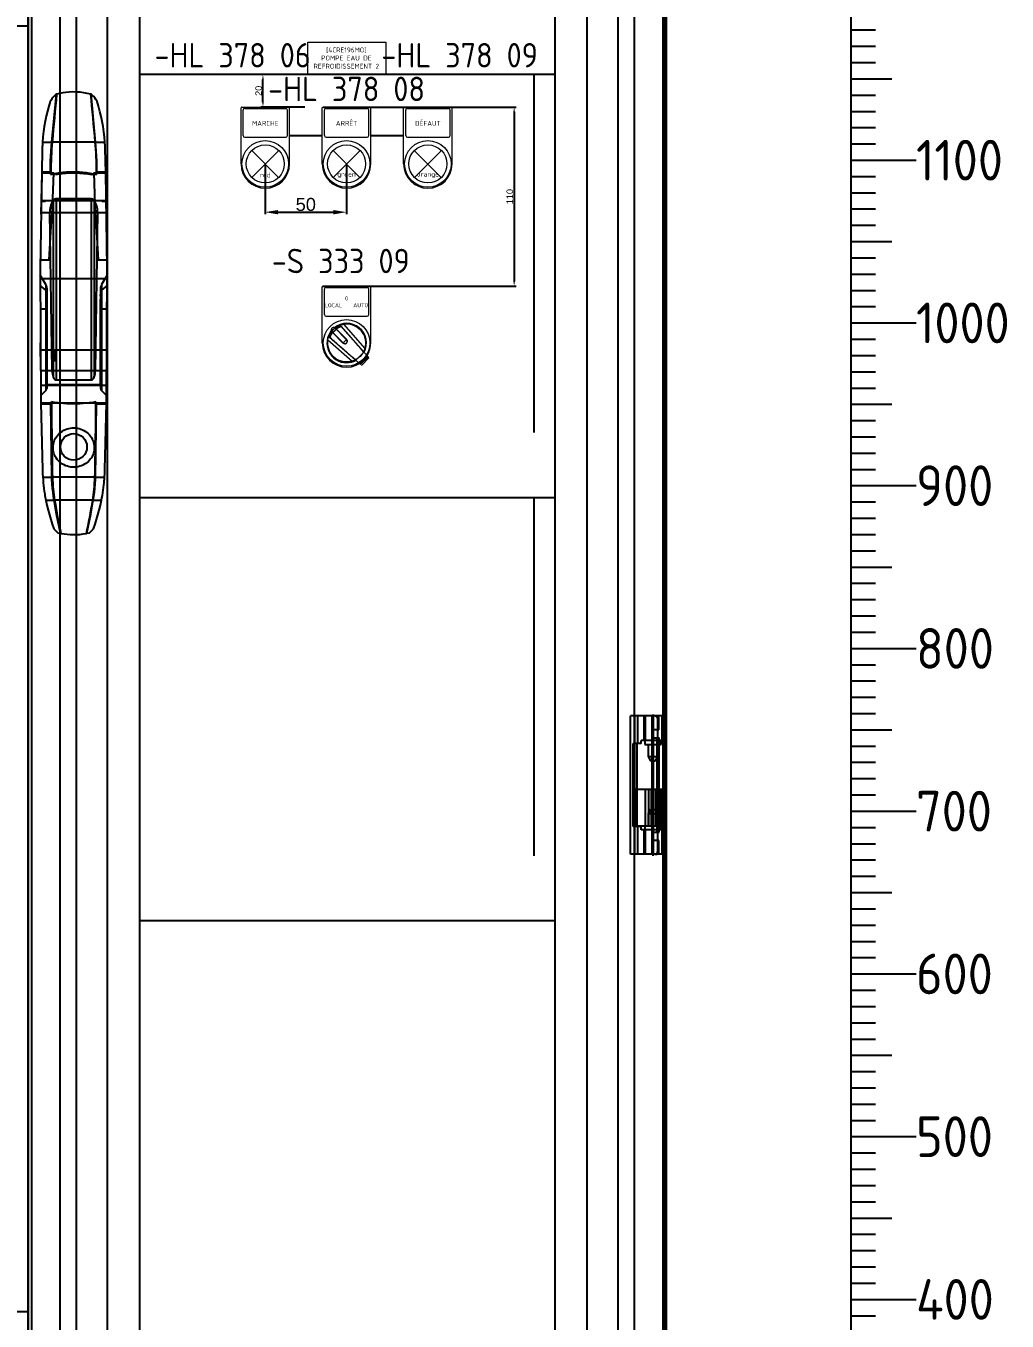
# Model space of a CAD drawing. Header units: millimetres. Extents: x 37984 to 70752, y 14140 to 37584.
# Drawn here: x 40097 to 40700, y 19154 to 19949 of the extents above; entities that cross this region are included whole.
import ezdxf
from ezdxf.enums import TextEntityAlignment as Align

# ---------------------------------------------------------------- set-up
doc = ezdxf.new("R2010")
doc.units = ezdxf.units.MM
doc.set_wipeout_variables(frame=1)
doc.layers.add('! NO PLOT !', color=7, linetype='Continuous', true_color=0xff75dd, plot=False)
doc.layers.add('000-PI-Oprema', color=30, linetype='Continuous', lineweight=5)
for name, color, linetype in [('000-PI-ORMAR', 2, 'Continuous'), ('000-PI_TEXT', 7, 'Continuous'), ('002-PI-Kabelska kanalica', 150, 'Continuous')]:
    doc.layers.add(name, color=color, linetype=linetype)
doc.styles.add('PI0', font='isocpeur.ttf', dxfattribs={"width": 0.9})
doc.styles.get("Standard").update_dxf_attribs({"font": 'arial.ttf'})
doc.dimstyles.new('ISO-25', dxfattribs={"dimtxt": 4, "dimasz": 3, "dimexe": 1.25, "dimexo": 0.625, "dimtad": 1, "dimtxsty": 'Standard', "dimcen": 3, "dimadec": 0, "dimazin": 0, "dimtfac": 1, "dimtmove": 0, "dimatfit": 3, "dimfxl": 1, "dimarcsym": 0})
doc.dimstyles.new('ISO-25-lb', dxfattribs={"dimtxt": 8, "dimasz": 8, "dimexe": 1.25, "dimexo": 0.625, "dimtad": 1, "dimtxsty": 'Standard', "dimcen": 5, "dimadec": 0, "dimazin": 0, "dimtfac": 1, "dimtmove": 0, "dimatfit": 3, "dimfxl": 1, "dimarcsym": 0})

# ---------------------------------------------------------------- blocks, each defined once
blk = doc.blocks.new('*U548')
at = {"layer": '000-PI-ORMAR'}
for p, q in [((-13.41, 105.24), (-10.65, 134.6)), ((-10.48, 134.65), (-10.91, 134.53)), ((10.91, 134.53), (10.48, 134.65)), ((13.41, 105.24), (10.65, 134.6)), ((-19.14, 105.24), (-13.41, 105.24)), ((13.2, 105.24), (-13.2, 105.24)), ((13.41, 105.24), (19.14, 105.24)), ((-19.31, 101.34), (-19.67, 86.25)), ((19.67, 86.25), (19.31, 101.34)), ((-19.67, 86.25), (-20.5, 27.74)), ((-19.67, 86.25), (-20.14, 61.02)), ((-19.67, 86.25), (-12.5, 86.25)), ((-19.66, 87.03), (-14.25, 87.03)), ((-14.15, 86.25), (-14.25, 87.03)), ((-14.02, 85.32), (-14.15, 86.25)), ((-12.5, 86.25), (-13.43, 60.26)), ((-11.21, 85.08), (-12.5, 86.25)), ((12.5, 86.25), (11.21, 85.08)), ((11.99, 85.79), (14.02, 85.32)), ((12.5, 86.25), (19.67, 86.25)), ((13.43, 60.26), (12.5, 86.25)), ((14.02, 85.32), (14.15, 86.25)), ((14.15, 86.25), (14.25, 87.03)), ((14.25, 87.03), (19.66, 87.03)), ((20.5, 27.74), (19.67, 86.25)), ((20.15, 60.62), (19.67, 86.25)), ((-20.01, 69.28), (-12.67, 69.28)), ((-20.01, 68.98), (-17.35, 68.98)), ((-17.35, 69.28), (17.35, 69.28)), ((-12.67, 69.28), (-12.65, 69.31)), ((-12.65, 69.31), (-12.65, -39.07)), ((-10.73, 70.49), (-10.73, -40.96)), ((-10.73, 70.49), (10.73, 70.49)), ((10.73, 70.49), (10.73, -40.96)), ((12.65, 69.31), (12.65, -39.07)), ((12.65, 69.31), (12.67, 69.28)), ((12.67, 69.28), (20.01, 69.28)), ((17.35, 68.98), (20.01, 68.98)), ((-20.13, 61.86), (-17.35, 61.86)), ((-20.13, 61.85), (-14.69, 61.85)), ((-17.35, 61.85), (17.35, 61.85)), ((-15, 32.81), (-13.43, 60.26)), ((-13.27, -35.12), (-14.69, 61.85)), ((14.69, 61.85), (13.27, -35.12)), ((13.43, 60.26), (15, 32.81)), ((14.69, 61.85), (20.13, 61.85)), ((17.35, 61.86), (20.13, 61.86)), ((20.5, 27.74), (20.31, 48.52)), ((-20.44, 35.92), (-20.5, 27.74)), ((-20.47, 32.81), (-15, 32.81)), ((15, 32.81), (20.47, 32.81)), ((-20.5, 27.74), (-20.09, -55.06)), ((20.09, -55.06), (20.5, 27.74)), ((-17.16, 17.77), (-20.5, 23.44)), ((-17.16, 14.16), (-20.5, 16.99)), ((-19.8, 21.43), (19.8, 21.43)), ((-17.16, 17.77), (-17.16, -47.43)), ((20.5, 23.44), (17.16, 17.77)), ((17.16, 17.77), (17.16, -47.43)), ((20.5, 16.99), (17.16, 14.16)), ((-16.24, 2.4), (-16.48, 15.53)), ((-16.48, 15.53), (-16.48, -46.12)), ((-16.36, 10.54), (-16.48, 13.04)), ((16.48, 15.53), (16.24, 2.4)), ((16.48, 13.04), (16.36, 10.54)), ((16.48, 15.53), (16.48, -46.12)), ((-17.16, 2.54), (-20.5, 2.61)), ((-16.24, 2.4), (-16.48, 2.51)), ((-16.24, -35.11), (-16.24, 2.4)), ((16.48, 2.51), (16.24, 2.4)), ((16.24, 2.4), (16.24, -35.11)), ((20.5, 2.61), (17.16, 2.54)), ((-20.5, -18.21), (-20.36, -35.12)), ((-20.47, -22.52), (20.47, -22.52)), ((-11.5, -22.68), (-11.5, -29.51)), ((20.36, -35.12), (20.5, -18.21)), ((-20.36, -35.12), (-13.27, -35.12)), ((-16.24, -35.11), (16.24, -35.11)), ((13.27, -35.12), (20.36, -35.12)), ((-20.25, -44.17), (-20.09, -55.06)), ((-20.25, -44.17), (20.25, -44.17)), ((-20.16, -50.42), (-17.16, -47.43)), ((-16.48, -46.12), (-16.38, -43.78)), ((-16.38, -43.78), (16.38, -43.78)), ((-10.73, -40.96), (10.73, -40.96)), ((16.38, -43.78), (16.48, -46.12)), ((17.16, -47.43), (20.16, -50.42)), ((20.09, -55.06), (20.25, -44.17)), ((-20.09, -55.06), (20.09, -55.06)), ((-20.09, -55.06), (-19.2, -96.13)), ((-20.08, -55.68), (-14.03, -55.68)), ((-14.03, -55.68), (-13.85, -55.06)), ((-13.42, -100.67), (-14.03, -55.68)), ((-13.85, -55.06), (-13.67, -54.42)), ((13.42, -100.67), (14.03, -55.68)), ((13.85, -55.06), (13.67, -54.42)), ((14.03, -55.68), (13.85, -55.06)), ((14.03, -55.68), (20.08, -55.68)), ((19.2, -96.13), (20.09, -55.06)), ((-18.98, -100.67), (-13.42, -100.67)), ((13.08, -100.67), (-13.08, -100.67)), ((13.42, -100.67), (18.98, -100.67)), ((-17.11, -114.85), (-12.02, -114.85)), ((11.71, -114.85), (-11.71, -114.85)), ((12.02, -114.85), (17.11, -114.85)), ((-9.7, -134.82), (-8.04, -135.19)), ((-7.82, -135.23), (-8.04, -135.19)), ((7.82, -135.23), (8.04, -135.19)), ((8.04, -135.19), (9.7, -134.82))]:
    blk.add_line(p, q, dxfattribs=at)
for points in [[(10.48, 134.65), (8.34, 135.15), (6.17, 135.54), (3.98, 135.81), (1.73, 135.97), (-0.54, 136), (-2.8, 135.91), (-4.73, 135.73), (-6.65, 135.46), (-8.58, 135.1), (-10.48, 134.65)], [(-14.4, 130.23), (-15.31, 127.22), (-16.14, 124.17), (-16.87, 121.1), (-17.51, 118.01), (-18.07, 114.85), (-18.52, 111.66), (-18.88, 108.46), (-19.14, 105.24)], [(-10.91, 134.53), (-11.6, 133.9), (-12.24, 133.24), (-12.84, 132.55), (-13.41, 131.8), (-13.93, 131.03), (-14.4, 130.23)], [(14.4, 130.23), (13.7, 131.38), (12.89, 132.48), (12.28, 133.2), (11.62, 133.89), (10.91, 134.53)], [(19.14, 105.24), (18.88, 108.42), (18.53, 111.59), (18.09, 114.73), (17.54, 117.85), (16.9, 120.99), (16.16, 124.1), (15.33, 127.18), (14.4, 130.23)], [(-19.14, 105.24), (-19.19, 104.29), (-19.24, 103.32), (-19.28, 102.34), (-19.31, 101.34)], [(-14.25, 87.03), (-14.23, 90.25), (-14.16, 93.45), (-14.03, 96.61), (-13.86, 99.69), (-13.64, 102.68), (-13.41, 105.24)], [(14.25, 87.03), (14.23, 90.25), (14.16, 93.45), (14.03, 96.61), (13.86, 99.69), (13.64, 102.68), (13.41, 105.24)], [(19.31, 101.34), (19.28, 102.33), (19.24, 103.31), (19.19, 104.28), (19.14, 105.24)], [(-14.02, 85.32), (-12.17, 85.75), (-11.99, 85.79)], [(-11.99, 85.79), (-10.29, 86.12), (-8.39, 86.43), (-6.48, 86.67), (-4.5, 86.86), (-2.52, 86.97), (-0.52, 87.02), (1.47, 87.01), (3.57, 86.92), (5.67, 86.76), (7.76, 86.52), (9.87, 86.2), (11.96, 85.8), (11.99, 85.79)], [(11.21, 85.08), (8.78, 85.48), (6.33, 85.78), (3.84, 85.99), (1.34, 86.1), (-0.75, 86.11), (-2.84, 86.05), (-4.93, 85.91), (-7.03, 85.71), (-9.13, 85.43), (-11.21, 85.08)], [(-12.67, 69.28), (-13.17, 68.42), (-13.6, 67.5), (-13.96, 66.55), (-14.26, 65.56), (-14.48, 64.55), (-14.62, 63.52), (-14.69, 62.48), (-14.69, 61.85)], [(-12.65, 69.31), (-12.5, 69.52), (-12.34, 69.72), (-12.17, 69.89), (-11.98, 70.05), (-11.79, 70.18), (-11.59, 70.29), (-11.38, 70.38), (-11.17, 70.44), (-10.95, 70.48), (-10.73, 70.49)], [(10.73, 70.49), (10.95, 70.48), (11.17, 70.44), (11.38, 70.38), (11.59, 70.29), (11.79, 70.18), (11.98, 70.05), (12.17, 69.89), (12.34, 69.72), (12.5, 69.52), (12.65, 69.31)], [(14.69, 61.85), (14.67, 62.89), (14.57, 63.93), (14.4, 64.96), (14.15, 65.96), (13.83, 66.94), (13.43, 67.87), (12.97, 68.77), (12.67, 69.28)], [(-16.48, 15.53), (-16.52, 15.9), (-16.59, 16.26), (-16.68, 16.61), (-16.78, 16.95), (-16.91, 17.28), (-17.06, 17.59), (-17.16, 17.77)], [(17.16, 17.77), (17, 17.47), (16.86, 17.16), (16.74, 16.83), (16.64, 16.48), (16.56, 16.13), (16.51, 15.76), (16.48, 15.53)], [(-16.38, -43.78), (-16.36, -43.11), (-16.33, -42.38), (-16.31, -41.59), (-16.3, -40.74), (-16.28, -39.86), (-16.27, -38.93), (-16.26, -37.98), (-16.25, -37), (-16.24, -36.01), (-16.24, -35.11)], [(-13.27, -35.12), (-13.22, -36.16), (-13.09, -37.2), (-12.89, -38.21), (-12.65, -39.07)], [(-12.65, -39.07), (-12.44, -39.63), (-12.15, -40.14), (-11.97, -40.36), (-11.77, -40.56), (-11.53, -40.73), (-11.26, -40.86), (-11.05, -40.93), (-10.83, -40.96), (-10.73, -40.96)], [(10.73, -40.96), (10.96, -40.94), (11.17, -40.9), (11.37, -40.82), (11.56, -40.71), (11.83, -40.51), (12.05, -40.27), (12.34, -39.82), (12.56, -39.33), (12.65, -39.07)], [(12.65, -39.07), (12.92, -38.08), (13.11, -37.06), (13.23, -36.02), (13.27, -35.12)], [(16.24, -35.11), (16.24, -36.11), (16.25, -37.1), (16.26, -38.08), (16.27, -39.03), (16.28, -39.95), (16.3, -40.83), (16.32, -41.67), (16.34, -42.45), (16.36, -43.18), (16.38, -43.78)], [(-17.16, -47.43), (-17, -47.26), (-16.86, -47.08), (-16.74, -46.88), (-16.64, -46.68), (-16.56, -46.47), (-16.51, -46.26), (-16.48, -46.12)], [(16.48, -46.12), (16.52, -46.34), (16.59, -46.55), (16.68, -46.76), (16.78, -46.96), (16.91, -47.15), (17.06, -47.33), (17.16, -47.43)], [(-9.57, -55.06), (-9.95, -55.01), (-11.82, -54.74), (-13.67, -54.42)], [(9.58, -55.06), (7.81, -55.27), (5.83, -55.45), (3.77, -55.58), (1.71, -55.66), (-0.35, -55.68), (-2.41, -55.64), (-4.3, -55.56), (-6.19, -55.42), (-8.06, -55.24), (-9.57, -55.06)], [(13.67, -54.42), (11.74, -54.75), (9.78, -55.04), (9.58, -55.06)], [(8.89, -73.85), (9.63, -74.62), (10.32, -75.46), (10.92, -76.35), (11.44, -77.29), (11.87, -78.24), (12.2, -79.23), (12.45, -80.24), (12.61, -81.28), (12.67, -82.26), (12.65, -83.25), (12.54, -84.24), (12.35, -85.2), (12.09, -86.12), (11.75, -87.01), (11.34, -87.88), (10.86, -88.7), (10.31, -89.5), (9.69, -90.26), (9.02, -90.96), (8.29, -91.61), (7.47, -92.23), (6.61, -92.78), (5.69, -93.26), (4.75, -93.67), (3.73, -94.02), (2.68, -94.28), (1.61, -94.45), (0.54, -94.54), (-0.57, -94.54), (-1.67, -94.44), (-2.76, -94.26), (-3.83, -93.99), (-4.88, -93.62), (-5.89, -93.17), (-6.86, -92.63), (-7.77, -92.01), (-8.62, -91.33), (-9.4, -90.57), (-10.12, -89.75), (-10.76, -88.87), (-11.29, -87.97), (-11.74, -87.03), (-12.11, -86.06), (-12.38, -85.06), (-12.56, -84.1), (-12.66, -83.12), (-12.67, -82.14), (-12.6, -81.17), (-12.45, -80.24), (-12.23, -79.31), (-11.93, -78.41), (-11.57, -77.54), (-11.12, -76.68), (-10.6, -75.85), (-10.01, -75.07), (-9.37, -74.34), (-8.63, -73.62), (-7.83, -72.97), (-6.98, -72.38), (-6.09, -71.86), (-5.12, -71.4), (-4.11, -71.02), (-3.07, -70.73), (-2.02, -70.52), (-0.95, -70.4), (0.13, -70.37), (1.22, -70.42), (2.29, -70.56), (3.33, -70.79), (4.36, -71.11), (5.35, -71.51), (6.31, -71.98), (7.22, -72.53), (8.08, -73.16), (8.89, -73.85)], [(-19.2, -96.13), (-19.11, -98.4), (-18.98, -100.67)], [(-18.98, -100.67), (-18.85, -102.42), (-18.69, -104.15), (-18.51, -105.85), (-18.3, -107.56), (-18.07, -109.24), (-17.82, -110.87), (-17.65, -111.9), (-17.47, -112.9), (-17.29, -113.89), (-17.11, -114.85)], [(-12.02, -114.85), (-12.39, -112.52), (-12.71, -110.05), (-12.98, -107.48), (-13.2, -104.81), (-13.36, -102.07), (-13.42, -100.67)], [(12.02, -114.85), (12.39, -112.52), (12.71, -110.05), (12.98, -107.48), (13.2, -104.81), (13.36, -102.07), (13.42, -100.67)], [(17.11, -114.85), (17.38, -113.41), (17.65, -111.91), (17.9, -110.36), (18.14, -108.72), (18.37, -107.03), (18.57, -105.3), (18.69, -104.16), (18.8, -103.01), (18.89, -101.85), (18.98, -100.67)], [(18.98, -100.67), (19.11, -98.4), (19.2, -96.13)], [(-17.11, -114.85), (-16.46, -117.91), (-15.73, -120.91), (-14.94, -123.85), (-14.07, -126.74), (-13.14, -129.58), (-12.14, -132.35)], [(-8.04, -135.19), (-10.47, -123.49), (-12.02, -114.85)], [(8.04, -135.19), (10.47, -123.49), (12.02, -114.85)], [(12.14, -132.35), (13.13, -129.6), (14.06, -126.78), (14.92, -123.9), (15.72, -120.95), (16.45, -117.93), (17.11, -114.85)], [(-12.14, -132.35), (-11.58, -132.99), (-10.98, -133.61), (-10.36, -134.22), (-9.7, -134.82)], [(-7.82, -135.23), (-5.94, -135.56), (-4.05, -135.79), (-2.15, -135.94), (-0.2, -136), (1.74, -135.96), (3.69, -135.83), (5.76, -135.58), (7.82, -135.23)], [(9.7, -134.82), (10.35, -134.23), (10.98, -133.62), (11.57, -132.99), (12.14, -132.35)]]:
    blk.add_lwpolyline(points, dxfattribs=at)
blk.add_circle((0, -82.1), 8.15, dxfattribs=at)
for centre, major_axis, ratio, start_param, end_param in [((73, -135.16), (0, 546.84), 0.175521, 1.054802, 1.115623), ((-73, -135.16), (0, 546.84), 0.175521, -1.115623, -1.054802), ((-7.53, 87.2), (0, 37), 0.175521, 1.061397, 1.596486), ((7.53, 87.2), (0, 37), 0.175521, 4.6867, 5.221788), ((-7.53, 87.2), (0, 37), 0.175521, -4.6867, -4.66155), ((7.53, 87.2), (0, 37), 0.175521, 4.66155, 4.6867), ((-19.46, 12.78), (-3, 0), 0.71325, 3.261467, 3.839724), ((19.46, 12.78), (-3, 0), 0.71325, 5.585054, 6.163311), ((-19.46, 2.51), (-3, 0), 0.017452, 3.261467, 3.839724), ((19.46, 2.51), (-3, 0), 0.017452, -0.698132, -0.119874), ((137.46, -39.64), (0, 669.86), 0.225671, -4.689366, -4.621155), ((-137.46, -39.64), (0, 669.86), 0.225671, 4.621155, 4.689366), ((-5.86, -95.36), (0, 32.42), 0.225671, 1.735147, 2.215471), ((5.86, -95.36), (0, 32.42), 0.225671, 4.067714, 4.548039), ((21.21, -9.07), (0, 180.2), 0.225671, -4.085045, -3.936826), ((-21.21, -9.07), (0, 180.2), 0.225671, 3.936826, 4.085045)]:
    blk.add_ellipse(centre, major_axis=major_axis, ratio=ratio, start_param=start_param, end_param=end_param, dxfattribs=at)
blk = doc.blocks.new('A$C34f25ed7')
at = {"layer": '000-PI-ORMAR'}
blk.add_blockref('*U548', (-3.99, -1008.35), dxfattribs=at)
blk = doc.blocks.new('*D985')
at = {"layer": '! NO PLOT !', "color": 0, "lineweight": -2, "ltscale": 0.25, "transparency": 16777216}
for p, q in [((40279.94, 19899.51), (40398.23, 19899.51)), ((40396.98, 19896.51), (40396.98, 19792.51)), ((40279.49, 19789.51), (40398.23, 19789.51))]:
    blk.add_line(p, q, dxfattribs=at)
at = {"layer": '! NO PLOT !', "color": 0, "ltscale": 0.25, "transparency": 16777216}
for points in [[(40396.48, 19896.51), (40397.48, 19896.51), (40396.98, 19899.51)], [(40396.48, 19792.51), (40397.48, 19792.51), (40396.98, 19789.51)]]:
    blk.add_solid(points, dxfattribs=at)
at = {"layer": 'Defpoints', "color": 0, "ltscale": 0.25, "transparency": 16777216}
for p in [(40279.32, 19899.51), (40278.87, 19789.51), (40396.98, 19789.51)]:
    blk.add_point(p, dxfattribs=at)
at = {"layer": '! NO PLOT !', "color": 0, "ltscale": 0.25, "transparency": 16777216, "insert": (40394.31, 19844.51), "char_height": 4, "attachment_point": 5, "rotation": 90}
blk.add_mtext('110', dxfattribs=at)
blk = doc.blocks.new('*D986')
at = {"layer": '! NO PLOT !', "color": 0, "lineweight": -2, "ltscale": 0.25, "transparency": 16777216}
for p, q in [((40268.39, 19919.51), (40241.42, 19919.51)), ((40242.67, 19902.51), (40242.67, 19916.51)), ((40268.39, 19899.51), (40241.42, 19899.51))]:
    blk.add_line(p, q, dxfattribs=at)
at = {"layer": '! NO PLOT !', "color": 0, "ltscale": 0.25, "transparency": 16777216}
for points in [[(40242.17, 19916.51), (40243.17, 19916.51), (40242.67, 19919.51)], [(40242.17, 19902.51), (40243.17, 19902.51), (40242.67, 19899.51)]]:
    blk.add_solid(points, dxfattribs=at)
at = {"layer": 'Defpoints', "color": 0, "ltscale": 0.25, "transparency": 16777216}
for p in [(40242.67, 19919.51), (40269.01, 19919.51), (40269.01, 19899.51)]:
    blk.add_point(p, dxfattribs=at)
at = {"layer": '! NO PLOT !', "color": 0, "ltscale": 0.25, "transparency": 16777216, "insert": (40240, 19909.51), "char_height": 4, "attachment_point": 5, "rotation": 90}
blk.add_mtext('20', dxfattribs=at)
blk = doc.blocks.new('*D987')
at = {"layer": '! NO PLOT !', "color": 0, "linetype": 'Continuous', "lineweight": -2, "ltscale": 0.25, "transparency": 16777216}
for p, q in [((40243.99, 19863.83), (40243.99, 19833.7)), ((40293.99, 19863.93), (40293.99, 19833.7)), ((40251.99, 19834.95), (40285.99, 19834.95))]:
    blk.add_line(p, q, dxfattribs=at)
at = {"layer": '! NO PLOT !', "color": 0, "ltscale": 0.25, "transparency": 16777216}
for points in [[(40251.99, 19836.28), (40251.99, 19833.61), (40243.99, 19834.95)], [(40285.99, 19836.28), (40285.99, 19833.61), (40293.99, 19834.95)]]:
    blk.add_solid(points, dxfattribs=at)
at = {"layer": 'Defpoints', "color": 0, "ltscale": 0.25, "transparency": 16777216}
for p in [(40243.99, 19864.46), (40293.99, 19864.56), (40293.99, 19834.95)]:
    blk.add_point(p, dxfattribs=at)
at = {"layer": '! NO PLOT !', "color": 0, "ltscale": 0.25, "transparency": 16777216, "insert": (40268.99, 19839.66), "char_height": 8, "attachment_point": 5}
blk.add_mtext('50', dxfattribs=at)
blk = doc.blocks.new('podloska')
at = {"layer": '000-PI-Oprema'}
for p, q in [((43278.7, 39063.45), (43278.7, 39097.85)), ((43279.2, 39098.35), (43308, 39098.35)), ((43280, 39080.85), (43280, 39096.55)), ((43281, 39097.55), (43306.2, 39097.55)), ((43307.2, 39080.85), (43307.2, 39096.55)), ((43308.5, 39063.45), (43308.5, 39097.85)), ((43281, 39079.85), (43306.2, 39079.85))]:
    blk.add_line(p, q, dxfattribs=at)
blk.add_circle((43293.6, 39063.45), 14.3, dxfattribs=at)
at = {"layer": '000-PI-Oprema', "ltscale": 0.25}
blk.add_circle((43293.6, 39063.45), 11.7, dxfattribs=at)
at = {"layer": '000-PI-Oprema'}
for centre, radius, start, end in [((43279.2, 39097.85), 0.5, 89.99996, 179.99983), ((43281, 39096.55), 1, 90.00002, 180.00009), ((43306.2, 39096.55), 1, 359.99991, 89.99998), ((43308, 39097.85), 0.5, 0.00017, 90.00004), ((43281, 39080.85), 1, 180, 269.99998), ((43306.2, 39080.85), 1, 270.00002, 0), ((43293.6, 39063.45), 14.9, 180, 0)]:
    blk.add_arc(centre, radius, start, end, dxfattribs=at)
blk = doc.blocks.new('8606.000_back')
at = {"layer": '000-PI-ORMAR'}
blk.add_line((48201.52, 38552.67), (48201.52, 36601.67), dxfattribs=at)
blk = doc.blocks.new('*U998')
at = {"layer": '002-PI-Kabelska kanalica'}
for p, q in [((-20, 690), (60, 690)), ((-20, -100), (-20, 690)), ((60, -100), (60, 690)), ((-20, -100), (60, -100))]:
    blk.add_line(p, q, dxfattribs=at)
blk = doc.blocks.new('skala_2300')
for p, q in [((0, 1400), (0, 540)), ((0, 1180), (15, 1180)), ((0, 1170), (15, 1170)), ((0, 1160), (15, 1160)), ((0, 1150), (25, 1150)), ((0, 1140), (15, 1140)), ((0, 1130), (15, 1130)), ((0, 1120), (15, 1120)), ((0, 1110), (15, 1110)), ((0, 1100), (40, 1100)), ((0, 1090), (15, 1090)), ((0, 1080), (15, 1080)), ((0, 1070), (15, 1070)), ((0, 1060), (15, 1060)), ((0, 1050), (25, 1050)), ((0, 1040), (15, 1040)), ((0, 1030), (15, 1030)), ((0, 1020), (15, 1020)), ((0, 1010), (15, 1010)), ((0, 1000), (40, 1000)), ((0, 1000), (40, 1000)), ((0, 1000), (40, 1000)), ((0, 1000), (40, 1000)), ((0, 990), (15, 990)), ((0, 980), (15, 980)), ((0, 970), (15, 970)), ((0, 960), (15, 960)), ((0, 950), (25, 950)), ((0, 940), (15, 940)), ((0, 930), (15, 930)), ((0, 920), (15, 920)), ((0, 910), (15, 910)), ((0, 900), (40, 900)), ((0, 890), (15, 890)), ((0, 880), (15, 880)), ((0, 870), (15, 870)), ((0, 860), (15, 860)), ((0, 850), (25, 850)), ((0, 840), (15, 840)), ((0, 830), (15, 830)), ((0, 820), (15, 820)), ((0, 810), (15, 810)), ((0, 800), (40, 800)), ((0, 800), (40, 800)), ((0, 800), (40, 800)), ((0, 800), (40, 800)), ((0, 800), (40, 800)), ((0, 790), (15, 790)), ((0, 780), (15, 780)), ((0, 770), (15, 770)), ((0, 760), (15, 760)), ((0, 750), (25, 750)), ((0, 740), (15, 740)), ((0, 730), (15, 730)), ((0, 720), (15, 720)), ((0, 710), (15, 710)), ((0, 700), (40, 700)), ((0, 690), (15, 690)), ((0, 680), (15, 680)), ((0, 670), (15, 670)), ((0, 660), (15, 660)), ((0, 650), (25, 650)), ((0, 640), (15, 640)), ((0, 630), (15, 630)), ((0, 620), (15, 620)), ((0, 610), (15, 610)), ((0, 600), (40, 600)), ((0, 600), (40, 600)), ((0, 600), (40, 600)), ((0, 600), (40, 600)), ((0, 600), (40, 600)), ((0, 600), (40, 600)), ((0, 590), (15, 590)), ((0, 580), (15, 580)), ((0, 570), (15, 570)), ((0, 560), (15, 560)), ((0, 550), (25, 550)), ((0, 540), (0, 0)), ((0, 540), (15, 540)), ((0, 530), (15, 530)), ((0, 520), (15, 520)), ((0, 510), (15, 510)), ((0, 500), (40, 500)), ((0, 490), (15, 490)), ((0, 480), (15, 480)), ((0, 470), (15, 470)), ((0, 460), (15, 460)), ((0, 450), (25, 450)), ((0, 440), (15, 440)), ((0, 430), (15, 430)), ((0, 420), (15, 420)), ((0, 410), (15, 410)), ((0, 400), (40, 400)), ((0, 400), (40, 400)), ((0, 400), (40, 400)), ((0, 400), (40, 400)), ((0, 400), (40, 400)), ((0, 400), (40, 400)), ((0, 400), (40, 400)), ((0, 390), (15, 390))]:
    blk.add_line(p, q)
at = {"style": 'PI0', "width": 0.9}
for s, p in [('1100', (40, 1100)), ('1000', (40, 1000)), ('900', (40, 900)), ('800', (40, 800)), ('700', (40, 700)), ('600', (40, 600)), ('500', (40, 500)), ('400', (40, 400))]:
    blk.add_text(s, height=25, dxfattribs=at).set_placement(p, align=Align.MIDDLE_LEFT)

msp = doc.modelspace()

# ---------------------------------------------------------------- block references
msp.add_blockref('skala_2300', (40603.922, 18766.904))
at = {"xscale": -1, "rotation": 180}
msp.add_blockref('*U998', (40103.463, 19849.404), dxfattribs=at)

# ---------------------------------------------------------------- next in the draw order: wipeouts: each hides what was drawn before it
msp.add_wipeout([(40098.407, 20763.904), (40490.407, 20763.904), (40490.407, 18766.904), (40098.407, 18766.904)]).dxf.layer = '000-PI-ORMAR'

# ---------------------------------------------------------------- next in the draw order: linework, layer by layer
at = {"layer": '! NO PLOT !'}
for p, q in [((40098.419, 20761.404), (40098.419, 18776.904)), ((40098.419, 18776.904), (40098.419, 20761.404)), ((40117.919, 20749.904), (40117.919, 18788.404)), ((40470.919, 18788.404), (40470.919, 20749.904)), ((40098.407, 18789.904), (40098.407, 20740.766)), ((40127.919, 20734.904), (40127.919, 18803.404)), ((40460.919, 18803.404), (40460.919, 20734.904)), ((40146.919, 20689.154), (40146.919, 18849.154)), ((40166.919, 20684.154), (40166.919, 18854.154)), ((40421.919, 20684.154), (40421.919, 18854.154)), ((40441.919, 18849.154), (40441.919, 20689.154)), ((40468.419, 19440.404), (40468.419, 19525.404)), ((40487.862, 19525.404), (40468.419, 19525.404)), ((40470.903, 19508.404), (40470.903, 19525.404)), ((40471.107, 19440.404), (40471.107, 19525.404)), ((40473, 19508.404), (40473, 19525.404)), ((40476.762, 19525.404), (40476.762, 19510.404)), ((40477.675, 19510.404), (40477.675, 19525.404)), ((40481.784, 19440.404), (40481.784, 19525.404)), ((40482.312, 19496.554), (40482.312, 19526.254)), ((40482.312, 19510.404), (40482.312, 19525.404)), ((40482.531, 19440.404), (40482.531, 19525.404)), ((40485.29, 19523.404), (40485.937, 19523.404)), ((40485.29, 19442.404), (40485.29, 19523.404)), ((40485.937, 19516.904), (40485.937, 19523.404)), ((40487.862, 19510.404), (40487.862, 19525.404)), ((40485.937, 19516.904), (40481.784, 19516.904)), ((40485.295, 19448.904), (40485.295, 19516.904)), ((40470.174, 19457.404), (40470.174, 19508.404)), ((40475.098, 19508.404), (40470.174, 19508.404)), ((40472.636, 19457.404), (40472.636, 19508.404)), ((40487.862, 19510.404), (40475.098, 19510.404)), ((40475.098, 19508.404), (40475.098, 19510.404)), ((40477.212, 19510.404), (40477.212, 19507.904)), ((40477.212, 19507.904), (40487.412, 19507.904)), ((40479.362, 19507.904), (40479.362, 19500.415)), ((40481.784, 19511.904), (40486.018, 19511.904)), ((40484.866, 19453.904), (40484.866, 19511.904)), ((40485.262, 19500.415), (40485.262, 19507.904)), ((40485.584, 19453.904), (40485.584, 19511.904)), ((40486.018, 19453.904), (40486.018, 19511.904)), ((40487.412, 19507.904), (40487.412, 19510.404)), ((40479.362, 19500.415), (40480.812, 19497.904)), ((40479.362, 19500.415), (40485.262, 19500.415)), ((40483.812, 19497.904), (40485.262, 19500.415)), ((40480.812, 19497.904), (40483.812, 19497.904)), ((40471.619, 19480.404), (40488.419, 19480.404)), ((40471.619, 19480.404), (40471.619, 19457.904)), ((40477.569, 19480.404), (40477.569, 19457.904)), ((40479.569, 19480.404), (40479.569, 19457.904)), ((40481.241, 19480.404), (40481.241, 19457.904)), ((40481.598, 19480.404), (40481.598, 19457.904)), ((40483.74, 19480.404), (40483.74, 19457.904)), ((40484.097, 19480.404), (40484.097, 19457.904)), ((40484.459, 19480.404), (40484.459, 19457.904)), ((40485.582, 19480.404), (40485.582, 19457.904)), ((40486.338, 19480.404), (40486.338, 19457.904)), ((40486.459, 19457.904), (40486.459, 19480.404)), ((40487.462, 19480.404), (40487.462, 19457.904)), ((40488.217, 19480.404), (40488.217, 19457.904)), ((40480.812, 19467.904), (40479.362, 19465.392)), ((40480.812, 19467.904), (40483.812, 19467.904)), ((40482.312, 19439.554), (40482.312, 19469.254)), ((40485.262, 19465.392), (40483.812, 19467.904)), ((40479.362, 19465.392), (40485.262, 19465.392)), ((40479.362, 19465.392), (40479.362, 19457.904)), ((40485.262, 19457.904), (40485.262, 19465.392)), ((40475.098, 19457.404), (40470.174, 19457.404)), ((40470.903, 19440.404), (40470.903, 19457.404)), ((40471.619, 19457.904), (40488.419, 19457.904)), ((40473, 19440.404), (40473, 19457.404)), ((40475.098, 19455.404), (40475.098, 19457.404)), ((40487.862, 19455.404), (40475.098, 19455.404)), ((40476.762, 19455.404), (40476.762, 19440.404)), ((40477.212, 19457.904), (40477.212, 19455.404)), ((40477.675, 19440.404), (40477.675, 19455.404)), ((40481.784, 19453.904), (40486.018, 19453.904)), ((40482.312, 19440.404), (40482.312, 19455.404)), ((40487.412, 19455.404), (40487.412, 19457.904)), ((40487.862, 19440.404), (40487.862, 19455.404)), ((40485.937, 19448.904), (40481.784, 19448.904)), ((40485.29, 19442.404), (40485.937, 19442.404)), ((40485.937, 19442.404), (40485.937, 19448.904)), ((40487.862, 19440.404), (40468.419, 19440.404))]:
    msp.add_line(p, q, dxfattribs=at)
at = {"layer": '! NO PLOT !', "ltscale": 0.25}
for p, q in [((40421.729, 19919.505), (40166.729, 19919.505)), ((40409.056, 19919.505), (40409.056, 19699.505)), ((40409.056, 19919.505), (40409.056, 19699.505)), ((40279.138, 19881.755), (40258.988, 19881.755)), ((40329.088, 19881.755), (40308.938, 19881.755)), ((40421.729, 19659.505), (40166.729, 19659.505)), ((40409.056, 19659.505), (40409.056, 19439.505)), ((40409.056, 19659.505), (40409.056, 19439.505)), ((40421.729, 19399.505), (40166.729, 19399.505))]:
    msp.add_line(p, q, dxfattribs=at)
at = {"layer": '! NO PLOT !'}
for centre, start_param, end_param in [((40483.358, 19523.404), 4.712389, 6.2831853), ((40484.005, 19523.404), 4.712389, 6.2831853), ((40483.358, 19442.404), 3.1415927, 4.712389), ((40484.005, 19442.404), 3.1415927, 4.712389)]:
    msp.add_ellipse(centre, major_axis=(0, 2), ratio=0.9659258, start_param=start_param, end_param=end_param, dxfattribs=at)
at = {"layer": '000-PI-Oprema'}
for p, q in [((40235.765, 19872.828), (40252.311, 19856.282)), ((40252.411, 19872.828), (40235.865, 19856.282)), ((40285.715, 19872.828), (40302.261, 19856.282)), ((40302.361, 19872.828), (40285.815, 19856.282)), ((40335.665, 19872.828), (40352.211, 19856.282)), ((40352.311, 19872.828), (40335.765, 19856.282)), ((40284.807, 19761.717), (40284.803, 19761.721)), ((40284.819, 19761.705), (40284.807, 19761.717)), ((40284.84, 19761.684), (40284.819, 19761.705)), ((40284.869, 19761.655), (40284.84, 19761.684)), ((40284.907, 19761.617), (40284.869, 19761.655)), ((40284.954, 19761.569), (40284.907, 19761.617)), ((40285.011, 19761.513), (40284.954, 19761.569)), ((40292.516, 19754.149), (40285.008, 19761.657)), ((40285.077, 19761.447), (40285.011, 19761.513)), ((40285.152, 19761.372), (40285.077, 19761.447)), ((40285.092, 19760.404), (40285.269, 19760.669)), ((40285.237, 19761.287), (40285.152, 19761.372)), ((40285.331, 19761.193), (40285.237, 19761.287)), ((40285.337, 19761.045), (40285.256, 19761.126)), ((40285.269, 19760.669), (40285.453, 19760.929)), ((40292.292, 19754.232), (40285.331, 19761.193)), ((40285.365, 19761.017), (40285.337, 19761.045)), ((40285.453, 19760.929), (40285.365, 19761.017)), ((40291.827, 19754.555), (40285.453, 19760.929)), ((40286.928, 19763.838), (40286.924, 19763.842)), ((40286.94, 19763.826), (40286.928, 19763.838)), ((40286.961, 19763.805), (40286.94, 19763.826)), ((40286.99, 19763.776), (40286.961, 19763.805)), ((40294.036, 19756.588), (40286.988, 19763.637)), ((40287.028, 19763.738), (40286.99, 19763.776)), ((40287.273, 19763.493), (40287.028, 19763.738)), ((40287.358, 19763.408), (40287.273, 19763.493)), ((40287.452, 19763.314), (40287.358, 19763.408)), ((40294.413, 19756.353), (40287.452, 19763.314)), ((40287.572, 19763.336), (40287.519, 19763.389)), ((40287.6, 19763.308), (40287.572, 19763.336)), ((40287.628, 19763.28), (40287.6, 19763.308)), ((40287.716, 19763.192), (40287.628, 19763.28)), ((40287.716, 19763.192), (40287.976, 19763.376)), ((40294.09, 19756.818), (40287.716, 19763.192)), ((40287.976, 19763.376), (40288.241, 19763.553)), ((40288.241, 19763.553), (40288.511, 19763.721)), ((40288.511, 19763.721), (40288.787, 19763.882)), ((40288.787, 19763.882), (40289.067, 19764.034)), ((40289.067, 19764.034), (40289.352, 19764.177)), ((40289.352, 19764.177), (40289.642, 19764.313)), ((40289.642, 19764.313), (40289.936, 19764.439)), ((40289.936, 19764.439), (40290.233, 19764.557)), ((40290.114, 19765.593), (40290.117, 19765.594)), ((40290.118, 19765.588), (40290.114, 19765.593)), ((40290.117, 19765.594), (40290.125, 19765.597)), ((40290.13, 19765.575), (40290.118, 19765.588)), ((40290.125, 19765.597), (40290.14, 19765.602)), ((40290.151, 19765.551), (40290.13, 19765.575)), ((40290.14, 19765.602), (40290.16, 19765.609)), ((40290.18, 19765.518), (40290.151, 19765.551)), ((40290.16, 19765.609), (40290.186, 19765.618)), ((40290.218, 19765.475), (40290.18, 19765.518)), ((40290.186, 19765.618), (40290.218, 19765.63)), ((40290.218, 19765.63), (40290.256, 19765.643)), ((40290.265, 19765.421), (40290.218, 19765.475)), ((40290.233, 19764.557), (40290.535, 19764.665)), ((40290.256, 19765.643), (40290.299, 19765.658)), ((40290.321, 19765.357), (40290.265, 19765.421)), ((40290.299, 19765.658), (40290.348, 19765.674)), ((40290.387, 19765.282), (40290.321, 19765.357)), ((40290.348, 19765.674), (40290.402, 19765.693)), ((40290.463, 19765.196), (40290.387, 19765.282)), ((40290.402, 19765.693), (40290.461, 19765.712)), ((40290.461, 19765.712), (40290.524, 19765.732)), ((40290.547, 19765.099), (40290.463, 19765.196)), ((40290.524, 19765.732), (40290.59, 19765.753)), ((40290.535, 19764.665), (40290.839, 19764.765)), ((40290.642, 19764.992), (40290.547, 19765.099)), ((40290.59, 19765.753), (40290.66, 19765.775)), ((40290.656, 19764.974), (40290.627, 19765.006)), ((40304.38, 19749.336), (40290.642, 19764.992)), ((40290.684, 19764.941), (40290.656, 19764.974)), ((40290.66, 19765.775), (40290.732, 19765.797)), ((40290.714, 19764.908), (40290.684, 19764.941)), ((40290.744, 19764.873), (40290.714, 19764.908)), ((40290.732, 19765.797), (40290.809, 19765.82)), ((40290.775, 19764.838), (40290.744, 19764.873)), ((40290.807, 19764.802), (40290.775, 19764.838)), ((40290.839, 19764.765), (40290.807, 19764.802)), ((40290.809, 19765.82), (40290.891, 19765.843)), ((40291.569, 19763.933), (40290.839, 19764.765)), ((40290.891, 19765.843), (40290.976, 19765.867)), ((40290.976, 19765.867), (40291.065, 19765.891)), ((40291.065, 19765.891), (40291.157, 19765.915)), ((40291.157, 19765.915), (40291.253, 19765.94)), ((40291.253, 19765.94), (40291.351, 19765.964)), ((40291.351, 19765.964), (40291.451, 19765.987)), ((40291.451, 19765.987), (40291.553, 19766.011)), ((40291.553, 19766.011), (40291.657, 19766.033)), ((40292.299, 19763.101), (40291.569, 19763.933)), ((40291.657, 19766.033), (40291.762, 19766.055)), ((40291.762, 19766.055), (40291.868, 19766.076)), ((40291.868, 19766.076), (40291.973, 19766.096)), ((40291.973, 19766.096), (40292.079, 19766.115)), ((40292.079, 19766.115), (40292.183, 19766.133)), ((40292.183, 19766.133), (40292.287, 19766.149)), ((40305.378, 19751.231), (40292.287, 19766.149)), ((40293.029, 19762.269), (40292.299, 19763.101)), ((40293.759, 19761.437), (40293.029, 19762.269)), ((40294.489, 19760.606), (40293.759, 19761.437)), ((40295.218, 19759.775), (40294.489, 19760.606)), ((40282.495, 19756.358), (40282.512, 19756.462)), ((40297.414, 19743.267), (40282.495, 19756.358)), ((40282.512, 19756.462), (40282.53, 19756.566)), ((40282.53, 19756.566), (40282.549, 19756.671)), ((40282.549, 19756.671), (40282.569, 19756.777)), ((40282.569, 19756.777), (40282.59, 19756.883)), ((40282.59, 19756.883), (40282.612, 19756.988)), ((40282.612, 19756.988), (40282.634, 19757.091)), ((40282.634, 19757.091), (40282.657, 19757.194)), ((40282.657, 19757.194), (40282.681, 19757.294)), ((40282.681, 19757.294), (40282.705, 19757.392)), ((40282.705, 19757.392), (40282.73, 19757.488)), ((40282.73, 19757.488), (40282.754, 19757.58)), ((40282.754, 19757.58), (40282.778, 19757.669)), ((40282.778, 19757.669), (40282.802, 19757.754)), ((40282.802, 19757.754), (40282.825, 19757.836)), ((40282.825, 19757.836), (40282.848, 19757.913)), ((40282.848, 19757.913), (40282.87, 19757.985)), ((40282.87, 19757.985), (40282.892, 19758.055)), ((40282.892, 19758.055), (40282.913, 19758.121)), ((40282.913, 19758.121), (40282.933, 19758.184)), ((40282.933, 19758.184), (40282.952, 19758.243)), ((40282.952, 19758.243), (40282.97, 19758.297)), ((40282.97, 19758.297), (40282.987, 19758.345)), ((40282.987, 19758.345), (40283.002, 19758.389)), ((40283.002, 19758.389), (40283.015, 19758.427)), ((40283.015, 19758.427), (40283.026, 19758.459)), ((40283.026, 19758.459), (40283.036, 19758.485)), ((40283.036, 19758.485), (40283.043, 19758.505)), ((40283.043, 19758.505), (40283.048, 19758.519)), ((40283.048, 19758.519), (40283.051, 19758.528)), ((40283.051, 19758.528), (40283.052, 19758.531)), ((40283.057, 19758.527), (40283.052, 19758.531)), ((40283.07, 19758.515), (40283.057, 19758.527)), ((40283.094, 19758.494), (40283.07, 19758.515)), ((40283.127, 19758.465), (40283.094, 19758.494)), ((40283.17, 19758.427), (40283.127, 19758.465)), ((40283.224, 19758.38), (40283.17, 19758.427)), ((40283.288, 19758.324), (40283.224, 19758.38)), ((40283.363, 19758.258), (40283.288, 19758.324)), ((40283.449, 19758.182), (40283.363, 19758.258)), ((40283.546, 19758.098), (40283.449, 19758.182)), ((40283.653, 19758.003), (40283.546, 19758.098)), ((40283.671, 19757.989), (40283.639, 19758.017)), ((40299.309, 19744.264), (40283.653, 19758.003)), ((40283.704, 19757.961), (40283.671, 19757.989)), ((40283.737, 19757.931), (40283.704, 19757.961)), ((40283.772, 19757.901), (40283.737, 19757.931)), ((40283.807, 19757.87), (40283.772, 19757.901)), ((40283.843, 19757.838), (40283.807, 19757.87)), ((40283.88, 19757.806), (40283.843, 19757.838)), ((40283.88, 19757.806), (40283.98, 19758.11)), ((40284.712, 19757.075), (40283.88, 19757.806)), ((40283.98, 19758.11), (40284.088, 19758.411)), ((40284.088, 19758.411), (40284.206, 19758.709)), ((40284.206, 19758.709), (40284.332, 19759.003)), ((40284.332, 19759.003), (40284.467, 19759.293)), ((40284.467, 19759.293), (40284.611, 19759.578)), ((40284.611, 19759.578), (40284.763, 19759.858)), ((40285.544, 19756.346), (40284.712, 19757.075)), ((40284.763, 19759.858), (40284.924, 19760.134)), ((40284.924, 19760.134), (40285.092, 19760.404)), ((40286.376, 19755.616), (40285.544, 19756.346)), ((40287.207, 19754.886), (40286.376, 19755.616)), ((40288.039, 19754.156), (40287.207, 19754.886)), ((40288.87, 19753.427), (40288.039, 19754.156)), ((40289.702, 19752.697), (40288.87, 19753.427)), ((40290.533, 19751.968), (40289.702, 19752.697)), ((40291.879, 19754.505), (40291.827, 19754.555)), ((40291.933, 19754.458), (40291.879, 19754.505)), ((40291.989, 19754.413), (40291.933, 19754.458)), ((40292.047, 19754.371), (40291.989, 19754.413)), ((40292.107, 19754.332), (40292.047, 19754.371)), ((40292.169, 19754.295), (40292.107, 19754.332)), ((40292.232, 19754.261), (40292.169, 19754.295)), ((40292.297, 19754.23), (40292.232, 19754.261)), ((40292.363, 19754.201), (40292.297, 19754.23)), ((40292.43, 19754.176), (40292.363, 19754.201)), ((40292.498, 19754.154), (40292.43, 19754.176)), ((40292.568, 19754.135), (40292.498, 19754.154)), ((40292.638, 19754.119), (40292.568, 19754.135)), ((40292.708, 19754.106), (40292.638, 19754.119)), ((40292.779, 19754.096), (40292.708, 19754.106)), ((40292.851, 19754.09), (40292.779, 19754.096)), ((40292.923, 19754.087), (40292.851, 19754.09)), ((40292.994, 19754.087), (40292.923, 19754.087)), ((40292.994, 19754.087), (40293.066, 19754.09)), ((40293.066, 19754.09), (40293.138, 19754.096)), ((40293.138, 19754.096), (40293.209, 19754.106)), ((40293.209, 19754.106), (40293.279, 19754.119)), ((40293.279, 19754.119), (40293.349, 19754.135)), ((40293.349, 19754.135), (40293.419, 19754.154)), ((40293.419, 19754.154), (40293.487, 19754.176)), ((40293.487, 19754.176), (40293.554, 19754.201)), ((40293.554, 19754.201), (40293.62, 19754.23)), ((40293.62, 19754.23), (40293.685, 19754.261)), ((40293.685, 19754.261), (40293.748, 19754.295)), ((40293.748, 19754.295), (40293.81, 19754.332)), ((40293.81, 19754.332), (40293.87, 19754.371)), ((40293.87, 19754.371), (40293.928, 19754.413)), ((40293.928, 19754.413), (40293.984, 19754.458)), ((40293.984, 19754.458), (40294.038, 19754.505)), ((40294.496, 19756.129), (40294.036, 19756.588)), ((40294.038, 19754.505), (40294.09, 19754.555)), ((40294.139, 19756.766), (40294.09, 19756.818)), ((40294.09, 19754.555), (40294.139, 19754.607)), ((40294.187, 19756.712), (40294.139, 19756.766)), ((40294.139, 19754.607), (40294.187, 19754.661)), ((40294.231, 19756.656), (40294.187, 19756.712)), ((40294.187, 19754.661), (40294.231, 19754.717)), ((40294.274, 19756.598), (40294.231, 19756.656)), ((40294.231, 19754.717), (40294.274, 19754.775)), ((40294.313, 19756.538), (40294.274, 19756.598)), ((40294.274, 19754.775), (40294.313, 19754.835)), ((40294.35, 19756.476), (40294.313, 19756.538)), ((40294.313, 19754.835), (40294.35, 19754.897)), ((40294.384, 19756.413), (40294.35, 19756.476)), ((40294.35, 19754.897), (40294.384, 19754.96)), ((40294.415, 19756.348), (40294.384, 19756.413)), ((40294.384, 19754.96), (40294.415, 19755.025)), ((40294.443, 19756.282), (40294.415, 19756.348)), ((40294.415, 19755.025), (40294.443, 19755.091)), ((40294.469, 19756.215), (40294.443, 19756.282)), ((40294.443, 19755.091), (40294.469, 19755.158)), ((40294.491, 19756.147), (40294.469, 19756.215)), ((40294.469, 19755.158), (40294.491, 19755.226)), ((40294.51, 19756.077), (40294.491, 19756.147)), ((40294.491, 19755.226), (40294.51, 19755.295)), ((40294.526, 19756.007), (40294.51, 19756.077)), ((40294.51, 19755.295), (40294.526, 19755.365)), ((40294.539, 19755.937), (40294.526, 19756.007)), ((40294.526, 19755.365), (40294.539, 19755.436)), ((40294.548, 19755.866), (40294.539, 19755.937)), ((40294.539, 19755.436), (40294.548, 19755.507)), ((40294.555, 19755.794), (40294.548, 19755.866)), ((40294.548, 19755.507), (40294.555, 19755.579)), ((40294.558, 19755.722), (40294.555, 19755.794)), ((40294.555, 19755.579), (40294.558, 19755.651)), ((40294.558, 19755.651), (40294.558, 19755.722)), ((40295.948, 19758.943), (40295.218, 19759.775)), ((40296.677, 19758.112), (40295.948, 19758.943)), ((40298.136, 19756.45), (40296.677, 19758.112)), ((40298.865, 19755.619), (40298.136, 19756.45)), ((40299.594, 19754.789), (40298.865, 19755.619)), ((40300.323, 19753.958), (40299.594, 19754.789)), ((40301.051, 19753.128), (40300.323, 19753.958)), ((40302.509, 19751.467), (40301.051, 19753.128)), ((40292.195, 19750.509), (40290.533, 19751.968)), ((40293.026, 19749.78), (40292.195, 19750.509)), ((40293.856, 19749.051), (40293.026, 19749.78)), ((40294.687, 19748.322), (40293.856, 19749.051)), ((40295.517, 19747.594), (40294.687, 19748.322)), ((40298.008, 19745.408), (40295.517, 19747.594)), ((40299.668, 19743.951), (40298.008, 19745.408)), ((40298.367, 19745.091), (40298.368, 19745.092)), ((40299.668, 19743.951), (40304.694, 19748.977)), ((40299.672, 19743.946), (40304.699, 19748.973)), ((40303.237, 19750.637), (40302.509, 19751.467)), ((40302.605, 19741.372), (40307.272, 19746.04)), ((40303.227, 19740.826), (40307.819, 19745.418)), ((40304.694, 19748.977), (40303.237, 19750.637)), ((40303.553, 19750.277), (40303.554, 19750.277)), ((40304.379, 19749.335), (40304.38, 19749.336)), ((40304.699, 19748.973), (40304.38, 19749.336)), ((40307.272, 19746.04), (40304.699, 19748.973)), ((40304.713, 19749.267), (40304.716, 19749.331)), ((40304.716, 19749.205), (40304.713, 19749.267)), ((40304.716, 19749.331), (40304.725, 19749.396)), ((40304.723, 19749.143), (40304.716, 19749.205)), ((40304.736, 19749.083), (40304.723, 19749.143)), ((40304.725, 19749.396), (40304.737, 19749.461)), ((40304.754, 19749.023), (40304.736, 19749.083)), ((40304.737, 19749.461), (40304.754, 19749.528)), ((40304.754, 19749.528), (40304.776, 19749.597)), ((40304.777, 19748.964), (40304.754, 19749.023)), ((40304.776, 19749.597), (40304.801, 19749.667)), ((40304.806, 19748.905), (40304.777, 19748.964)), ((40304.801, 19749.667), (40304.83, 19749.739)), ((40304.84, 19748.846), (40304.806, 19748.905)), ((40304.83, 19749.739), (40304.861, 19749.814)), ((40304.879, 19748.786), (40304.84, 19748.846)), ((40304.861, 19749.814), (40304.935, 19749.985)), ((40304.922, 19748.726), (40304.879, 19748.786)), ((40304.97, 19748.666), (40304.922, 19748.726)), ((40304.935, 19749.985), (40305.012, 19750.172)), ((40305.022, 19748.605), (40304.97, 19748.666)), ((40305.012, 19750.172), (40305.09, 19750.372)), ((40305.09, 19750.372), (40305.167, 19750.582)), ((40305.167, 19750.582), (40305.242, 19750.798)), ((40305.242, 19750.798), (40305.313, 19751.016)), ((40305.313, 19751.016), (40305.378, 19751.231)), ((40307.819, 19745.418), (40307.272, 19746.04)), ((40297.414, 19743.267), (40297.55, 19743.308)), ((40297.55, 19743.308), (40297.688, 19743.351)), ((40297.688, 19743.351), (40297.827, 19743.396)), ((40297.827, 19743.396), (40297.965, 19743.443)), ((40297.965, 19743.443), (40298.102, 19743.492)), ((40298.102, 19743.492), (40298.235, 19743.541)), ((40298.235, 19743.541), (40298.365, 19743.591)), ((40298.365, 19743.591), (40298.491, 19743.64)), ((40298.491, 19743.64), (40298.61, 19743.689)), ((40298.61, 19743.689), (40298.724, 19743.737)), ((40298.724, 19743.737), (40298.831, 19743.783)), ((40298.831, 19743.783), (40298.905, 19743.815)), ((40298.905, 19743.815), (40298.977, 19743.844)), ((40298.977, 19743.844), (40299.048, 19743.869)), ((40299.048, 19743.869), (40299.118, 19743.891)), ((40299.118, 19743.891), (40299.185, 19743.908)), ((40299.185, 19743.908), (40299.25, 19743.921)), ((40299.25, 19743.921), (40299.315, 19743.928)), ((40299.309, 19744.264), (40299.31, 19744.265)), ((40299.672, 19743.946), (40299.309, 19744.264)), ((40299.315, 19743.928), (40299.378, 19743.931)), ((40299.44, 19743.929), (40299.378, 19743.931)), ((40299.501, 19743.922), (40299.44, 19743.929)), ((40299.562, 19743.909), (40299.501, 19743.922)), ((40299.622, 19743.89), (40299.562, 19743.909)), ((40299.682, 19743.867), (40299.622, 19743.89)), ((40302.605, 19741.372), (40299.672, 19743.946)), ((40299.741, 19743.838), (40299.682, 19743.867)), ((40299.8, 19743.805), (40299.741, 19743.838)), ((40299.859, 19743.766), (40299.8, 19743.805)), ((40299.919, 19743.723), (40299.859, 19743.766)), ((40299.979, 19743.675), (40299.919, 19743.723)), ((40300.04, 19743.623), (40299.979, 19743.675))]:
    msp.add_line(p, q, dxfattribs=at)
msp.add_lwpolyline([(40270.229, 19939.505), (40318.229, 19939.505), (40318.229, 19919.505), (40270.229, 19919.505)], close=True, dxfattribs=at)
for points in [[(40286.51, 19763.95), (40286.262, 19764.013), (40286.002, 19764.026), (40285.742, 19763.988), (40285.49, 19763.902), (40285.256, 19763.77), (40285.048, 19763.597), (40284.875, 19763.389), (40284.743, 19763.155), (40284.656, 19762.903), (40284.619, 19762.642), (40284.632, 19762.383), (40284.694, 19762.135)], [(40284.694, 19762.135), (40284.827, 19761.88), (40285.008, 19761.657)], [(40287.754, 19762.871), (40287.543, 19763.044), (40287.301, 19763.173), (40287.039, 19763.252), (40286.766, 19763.279), (40286.494, 19763.251), (40286.231, 19763.171), (40285.989, 19763.042), (40285.777, 19762.868), (40285.603, 19762.656), (40285.473, 19762.414), (40285.394, 19762.151), (40285.366, 19761.879), (40285.393, 19761.606), (40285.472, 19761.344), (40285.601, 19761.102), (40285.774, 19760.891)], [(40287.754, 19762.871), (40287.724, 19762.863), (40287.656, 19762.818), (40287.555, 19762.736), (40287.423, 19762.622), (40287.265, 19762.479), (40287.089, 19762.314), (40286.9, 19762.131), (40286.706, 19761.939), (40286.514, 19761.745), (40286.331, 19761.556), (40286.165, 19761.379), (40286.023, 19761.222), (40285.909, 19761.09), (40285.827, 19760.989), (40285.782, 19760.921), (40285.774, 19760.891)], [(40286.988, 19763.637), (40286.765, 19763.818), (40286.51, 19763.95)], [(40294.036, 19756.588), (40294.006, 19756.581), (40293.939, 19756.536), (40293.837, 19756.454), (40293.705, 19756.34), (40293.548, 19756.197), (40293.371, 19756.032), (40293.182, 19755.849), (40292.988, 19755.657), (40292.796, 19755.463), (40292.613, 19755.274), (40292.448, 19755.097), (40292.305, 19754.94), (40292.191, 19754.808), (40292.109, 19754.706), (40292.064, 19754.639), (40292.056, 19754.609)], [(40292.056, 19754.609), (40292.268, 19754.435), (40292.51, 19754.306), (40292.772, 19754.226), (40293.045, 19754.2), (40293.318, 19754.227), (40293.581, 19754.307), (40293.823, 19754.436), (40294.035, 19754.61), (40294.209, 19754.822), (40294.338, 19755.064), (40294.418, 19755.327), (40294.445, 19755.6), (40294.419, 19755.873), (40294.339, 19756.135), (40294.21, 19756.377), (40294.036, 19756.588)]]:
    msp.add_lwpolyline(points, dxfattribs=at)
for centre, radius, start, end in [((40294.104, 19754.541), 12.15, 140.918527, 270), ((40294.104, 19754.541), 11.75, 142.334367, 160.15016), ((40294.09, 19754.555), 11.01, 143.356287, 161.669823), ((40294.104, 19754.541), 11.75, 141.769536, 142.334367), ((40294.104, 19754.541), 11.01, 142.830633, 143.356287), ((40294.104, 19754.541), 12.15, 332.063391, 129.081473), ((40294.104, 19754.541), 11.75, 109.84984, 128.230464), ((40294.104, 19754.541), 11.01, 126.643713, 127.169367), ((40294.09, 19754.555), 11.01, 108.330177, 126.643713), ((40294.104, 19754.541), 11.01, 108.330176, 108.337531), ((40294.104, 19754.541), 11.75, 343.639266, 98.897939), ((40294.104, 19754.541), 11.75, 171.102061, 286.360734), ((40294.104, 19754.541), 11.01, 161.662469, 161.669824), ((40294.104, 19754.541), 12.15, 270, 297.936581)]:
    msp.add_arc(centre, radius, start, end, dxfattribs=at)
at = {"layer": '000-PI-ORMAR'}
for p, q in [((40098.419, 20761.404), (40098.419, 18776.904)), ((40100.419, 20759.404), (40100.419, 18778.904)), ((40488.419, 20759.404), (40488.419, 18778.904)), ((40488.907, 20761.404), (40488.907, 18776.904)), ((40490.407, 20761.404), (40490.407, 18776.904)), ((40490.419, 18776.904), (40490.419, 20761.404)), ((40490.419, 18776.904), (40490.419, 20761.404))]:
    msp.add_line(p, q, dxfattribs=at)

# ---------------------------------------------------------------- next in the draw order: block references
at = {"ltscale": 0.25}
msp.add_blockref('A$C34f25ed7', (40130.395, 20781.154), dxfattribs=at)
at = {"layer": '000-PI-Oprema'}
for p in [(-3049.508, -19198.845), (-2999.558, -19198.845), (-2949.608, -19198.845), (-2999.558, -19308.845)]:
    msp.add_blockref('podloska', p, dxfattribs=at)
at = {"layer": '000-PI-ORMAR'}
msp.add_blockref('8606.000_back', (-8103.11, -17811.766), dxfattribs=at)

# ---------------------------------------------------------------- next in the draw order: texts
at = {"layer": '! NO PLOT !', "char_height": 3, "width": 27.82747, "attachment_point": 5, "style": 'PI0'}
for s, insert in [('{\\fISOCPEUR|b0|i0|c238|p34;red}', (40244.038, 19857.852)), ('{\\fISOCPEUR|b0|i0|c238|p34;green}', (40293.988, 19857.852)), ('{\\fISOCPEUR|b0|i0|c238|p34;orange}', (40343.938, 19857.852))]:
    msp.add_mtext(s, dxfattribs=dict(at, insert=insert))
at = {"layer": '000-PI_TEXT', "style": 'PI0', "width": 0.9}
for s, p in [('-HL 378 06', (40224.042, 19931.399)), ('-HL 378 09', (40363.499, 19931.399)), ('-HL 378 08', (40294.038, 19910.698)), ('-S 333 09', (40290.491, 19804.976))]:
    msp.add_text(s, height=15, dxfattribs=at).set_placement(p, align=Align.MIDDLE)
at = {"layer": '000-PI_TEXT', "linetype": 'Continuous', "insert": (40293.886, 19929.648), "char_height": 3, "width": 58.2158, "attachment_point": 5, "style": 'PI0'}
msp.add_mtext('{\\fISOCPEUR|b0|i0|c238|p34;[4CRE196MO]\\PPOMPE EAU DE \\PREFROIDISSEMENT 2}', dxfattribs=at)
at = {"layer": '000-PI_TEXT', "attachment_point": 5, "style": 'PI0'}
for s, insert, char_height, width in [('{\\fISOCPEUR|b0|i0|c238|p34;MARCHE }', (40244.088, 19889.505), 3, 27.82747), ('{\\fISOCPEUR|b0|i0|c238|p34;ARRÊT}', (40294.038, 19889.505), 3, 27.82747), ('{\\fISOCPEUR|b0|i0|c238|p34;DÉFAUT}', (40343.988, 19889.505), 3, 27.82747), ('{\\fISOCPEUR|b0|i0|c238|p34;0}\\PLOCAL    {\\fISOCPEUR|b0|i0|c238|p34;AUTO}', (40294.038, 19779.855), 2.5, 24.5)]:
    msp.add_mtext(s, dxfattribs=dict(at, insert=insert, char_height=char_height, width=width))

# ---------------------------------------------------------------- next in the draw order: dimensions: what is measured, and where the dimension line sits
at = {"layer": '! NO PLOT !', "ltscale": 0.25}
dim = msp.add_linear_dim(base=(40242.666, 19919.505), p1=(40269.013, 19899.505), p2=(40269.013, 19919.505), angle=90, dimstyle='ISO-25', dxfattribs=at)
dim.commit()
dim.dimension.update_dxf_attribs({"geometry": '*D986', "text_midpoint": (40239.998, 19909.505)})
dim = msp.add_linear_dim(base=(40396.981, 19789.505), p1=(40279.32, 19899.505), p2=(40278.866, 19789.505), angle=90, dimstyle='ISO-25', dxfattribs=at)
dim.commit()
dim.dimension.update_dxf_attribs({"geometry": '*D985', "text_midpoint": (40396.981, 19844.505), "dimtype": 160})
dim = msp.add_linear_dim(base=(40293.988, 19834.947), p1=(40243.988, 19864.455), p2=(40293.988, 19864.555), dimstyle='ISO-25-lb', dxfattribs=at)
dim.commit()
dim.dimension.update_dxf_attribs({"geometry": '*D987', "text_midpoint": (40268.988, 19839.656)})

doc.saveas('drawing.dxf')
